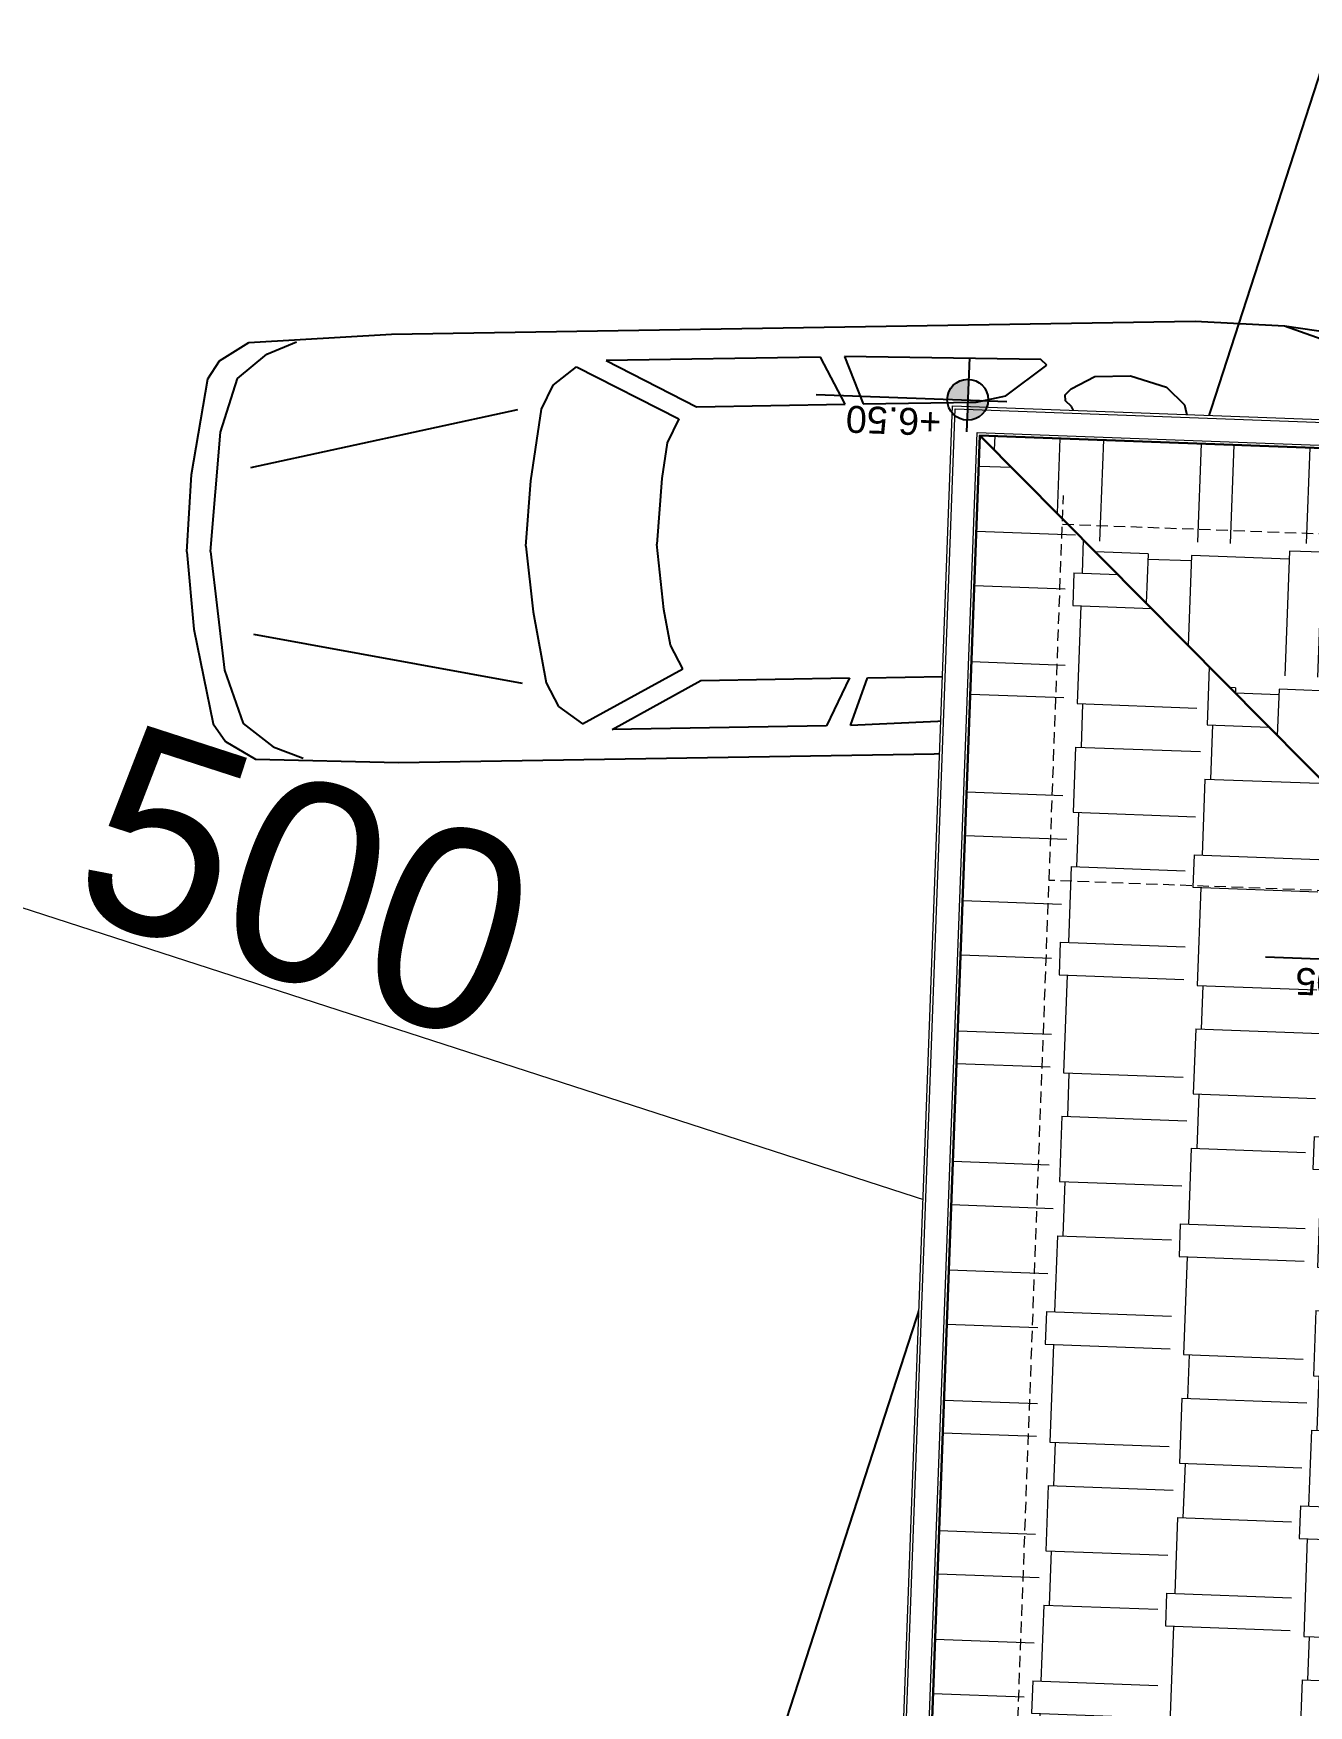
# Model space of a CAD drawing. Header units: centimetres. Extents: x 63871 to 181827, y -95930 to 42199.
# Drawn here: x 170187 to 170634, y 31677 to 32263 of the extents above; entities that cross this region are included whole.
import ezdxf

# ---------------------------------------------------------------- set-up
doc = ezdxf.new("R2010")
doc.units = ezdxf.units.CM
doc.linetypes.add('11-021_500-SatisOfisi_220512$0${ Diamond }', pattern=[12, 4, -2, 2, 2, -2])
for name, color, linetype, lineweight in [('A-GLAZ', 151, 'Continuous', 9), ('A-WALL', 12, 'Continuous', 50), ('ARM_Pen_No__252', 8, 'Continuous', 18), ('İz DÜŞÜMÜ', 7, '11-021_500-SatisOfisi_220512$0${ Diamond }', 18), ('OLUK', 222, 'Continuous', 15), ('tefriş', 21, 'Continuous', 20), ('Çatı', 144, 'Continuous', 30), ('ÇEKME MESAFESİ', 5, 'Continuous', 25)]:
    doc.layers.add(name, color=color, linetype=linetype, lineweight=lineweight)
for name, color, linetype in [('Bitirme - Duvar', 7, 'Continuous'), ('Dıış Ölçü', 140, 'Continuous'), ('furn', 7, 'Continuous'), ('KOT', 171, 'Continuous')]:
    doc.layers.add(name, color=color, linetype=linetype)
doc.styles.add('Arial_1', font='Arial.ttf', dxfattribs={"height": 300})
doc.styles.add('MtXpl_Arial_Narrow_1', font='')
doc.styles.add('OLUŞTURULMUŞ_STİL_1', font='Arial.ttf')
doc.styles.add('RomanS', font='')
doc.styles.get('MtXpl_Arial_Narrow_1').set_extended_font_data('Arial Narrow')
doc.styles.get('RomanS').set_extended_font_data('Stylus BT')
doc.dimstyles.new('BÖYÜK', dxfattribs={"dimtxt": 70, "dimasz": 5, "dimexe": 5, "dimexo": 5, "dimgap": 2, "dimtad": 3, "dimdec": 0, "dimzin": 0, "dimdsep": 46, "dimtxsty": 'RomanS', "dimblk": 'DOT', "dimcen": 5, "dimadec": 0, "dimazin": 0, "dimtfac": 1, "dimtdec": 0, "dimtix": 1, "dimtofl": 0, "dimtmove": 1, "dimatfit": 0, "dimldrblk": 'DOT', "dimfxl": 10, "dimfxlon": 1, "dimtolj": 1, "dimtzin": 0, "dimarcsym": 0})

# ---------------------------------------------------------------- blocks, each defined once
blk = doc.blocks.new('HRD')
at = {"layer": 'ARM_Pen_No__252'}
h = blk.add_hatch(dxfattribs=at)
h.set_pattern_fill('AR-B816', color=256, scale=0.09)
h.set_pattern_definition([(0, (-39959.2, 0), (0, 18.288), []), (90, (-39959.2, 0), (-18.288, 18.288), [18.288, -18.288])])
h.paths.add_polyline_path([(154149.63, 35592.48), (154149.63, 35503.48), (154219.63, 35503.48), (154219.63, 35483.24), (154324.63, 35483.24), (154324.63, 35692.48), (154369.63, 35692.48), (154369.63, 35927.48), (154369.63, 35927.48), (154369.63, 36097.48), (154369.63, 36177.48), (154254.63, 36177.48), (153954.63, 36177.48), (153839.63, 36177.48), (153839.63, 35897.6), (153869.63, 35897.54), (153869.63, 35882.48), (154019.63, 35882.48), (154019.63, 35872.48), (154019.63, 35833.25, -0.444416), (154030.45, 35823.48, -0.444416), (154019.63, 35813.72), (154019.63, 35773.48), (153939.63, 35773.48), (153939.63, 35692.48), (154019.63, 35692.48), (154019.63, 35687.48), (154019.63, 35633.7), (154020.63, 35632.93), (154019.63, 35631.47), (154019.63, 35592.48), (154019.63, 35582.48), (153989.63, 35582.48), (153989.63, 35577.48), (153989.63, 35497.48), (153989.63, 35437.48), (153994.63, 35437.48), (154094.63, 35437.48), (154139.63, 35437.48), (154139.63, 35592.48)])
blk.add_line((154324.63, 35644.48), (154369.63, 35644.48))
at = {"layer": 'A-GLAZ', "ltscale": 3}
for p, q in [((154369.63, 35692.48), (154389.63, 35692.48)), ((154369.63, 35687.48), (154369.63, 35692.48)), ((154369.63, 35692.48), (154369.63, 35542.48)), ((154389.63, 35687.48), (154369.63, 35687.48)), ((154379.63, 35687.48), (154379.63, 35612.48)), ((154384.63, 35612.48), (154384.63, 35687.48)), ((154384.63, 35687.48), (154384.63, 35682.48)), ((154389.63, 35692.48), (154389.63, 35687.48)), ((154389.63, 35692.48), (154389.63, 35542.48)), ((154384.63, 35682.48), (154379.63, 35682.48)), ((154382.13, 35682.48), (154382.13, 35617.48)), ((154379.63, 35622.48), (154374.63, 35622.48)), ((154374.63, 35622.48), (154374.63, 35547.48)), ((154379.63, 35617.48), (154374.63, 35617.48)), ((154377.13, 35617.48), (154377.13, 35552.48)), ((154379.63, 35547.48), (154379.63, 35622.48)), ((154379.63, 35617.48), (154384.63, 35617.48)), ((154379.63, 35612.48), (154384.63, 35612.48)), ((154389.63, 35547.48), (154369.63, 35547.48)), ((154369.63, 35547.48), (154369.63, 35542.48)), ((154379.63, 35552.48), (154374.63, 35552.48)), ((154379.63, 35547.48), (154379.63, 35552.48)), ((154389.63, 35542.48), (154389.63, 35547.48)), ((154369.63, 35542.48), (154389.63, 35542.48))]:
    blk.add_line(p, q, dxfattribs=at)
at = {"layer": 'A-WALL', "lineweight": 53}
for p, q in [((154369.63, 35692.48), (154369.63, 35927.48)), ((154389.63, 35927.48), (154389.63, 35692.48)), ((154369.63, 35692.48), (154389.63, 35692.48)), ((154369.63, 35692.48), (154389.63, 35692.48)), ((154369.63, 35437.48), (154369.63, 35542.48)), ((154369.63, 35542.48), (154389.63, 35542.48)), ((154389.63, 35542.48), (154389.63, 35417.48)), ((154389.63, 35542.48), (154389.63, 35417.48)), ((154149.63, 35437.48), (154369.63, 35437.48)), ((154389.63, 35417.48), (154094.63, 35417.48))]:
    blk.add_line(p, q, dxfattribs=at)
at = {"layer": 'A-WALL', "lineweight": 50}
blk.add_line((154389.63, 35542.48), (154369.63, 35542.48), dxfattribs=at)
at = {"layer": 'Bitirme - Duvar', "color": 161, "linetype": 'Continuous', "lineweight": 25}
blk.add_line((154427.13, 35617.48), (154369.63, 35617.48), dxfattribs=at)
blk.add_circle((154437.36, 35617.48), 10.23, dxfattribs=at)
at = {"layer": 'İz DÜŞÜMÜ'}
blk.add_lwpolyline([(153819.63, 36347.48), (154419.63, 36347.49), (154419.63, 35292.49), (154159.63, 35292.49), (154159.63, 35357.48), (153819.63, 35357.48), (153819.63, 36347.48)], dxfattribs=at)
at = {"layer": 'tefriş'}
for p, q in [((154324.63, 35483.24), (154324.63, 35692.48)), ((154324.63, 35692.48), (154369.63, 35692.48)), ((154324.63, 35644.48), (154324.63, 35540.24)), ((154369.63, 35644.48), (154324.63, 35644.48)), ((154325.53, 35542.04), (154325.53, 35642.68)), ((154326.43, 35643.58), (154367.83, 35643.58)), ((154368.73, 35642.68), (154368.73, 35542.04)), ((154369.63, 35540.24), (154369.63, 35644.48)), ((154330.03, 35639.53), (154330.03, 35623.04)), ((154331.83, 35639.53), (154330.03, 35639.53)), ((154331.83, 35623.04), (154331.83, 35639.53)), ((154333.63, 35639.53), (154333.63, 35623.04)), ((154335.43, 35639.53), (154333.63, 35639.53)), ((154335.43, 35623.04), (154335.43, 35639.53)), ((154337.23, 35639.53), (154337.23, 35623.04)), ((154339.03, 35639.53), (154337.23, 35639.53)), ((154339.03, 35623.04), (154339.03, 35639.53)), ((154340.83, 35639.53), (154340.83, 35623.04)), ((154342.63, 35639.53), (154340.83, 35639.53)), ((154342.63, 35623.04), (154342.63, 35639.53)), ((154344.43, 35639.53), (154344.43, 35623.04)), ((154346.23, 35639.53), (154344.43, 35639.53)), ((154346.23, 35623.04), (154346.23, 35639.53)), ((154348.03, 35639.53), (154348.03, 35623.04)), ((154349.83, 35639.53), (154348.03, 35639.53)), ((154349.83, 35623.04), (154349.83, 35639.53)), ((154351.63, 35639.53), (154351.63, 35623.04)), ((154353.43, 35639.53), (154351.63, 35639.53)), ((154353.43, 35623.04), (154353.43, 35639.53)), ((154355.23, 35639.53), (154355.23, 35623.04)), ((154357.03, 35639.53), (154355.23, 35639.53)), ((154357.03, 35623.04), (154357.03, 35639.53)), ((154358.83, 35639.53), (154358.83, 35623.04)), ((154360.63, 35639.53), (154358.83, 35639.53)), ((154360.63, 35623.04), (154360.63, 35639.53)), ((154362.43, 35639.53), (154362.43, 35623.04)), ((154364.23, 35639.53), (154362.43, 35639.53)), ((154364.23, 35623.04), (154364.23, 35639.53)), ((154330.03, 35623.04), (154331.83, 35623.04)), ((154333.63, 35623.04), (154335.43, 35623.04)), ((154337.23, 35623.04), (154339.03, 35623.04)), ((154340.83, 35623.04), (154342.63, 35623.04)), ((154344.43, 35623.04), (154346.23, 35623.04)), ((154348.03, 35623.04), (154349.83, 35623.04)), ((154351.63, 35623.04), (154353.43, 35623.04)), ((154355.23, 35623.04), (154357.03, 35623.04)), ((154358.83, 35623.04), (154360.63, 35623.04)), ((154362.43, 35623.04), (154364.23, 35623.04)), ((154360.18, 35618.99), (154329.58, 35618.99)), ((154330.03, 35618.09), (154359.73, 35618.09)), ((154326.88, 35616.29), (154326.88, 35584.79)), ((154327.78, 35615.84), (154327.78, 35585.24)), ((154361.98, 35615.84), (154361.98, 35585.24)), ((154362.88, 35616.29), (154362.88, 35584.79)), ((154353.48, 35593.8), (154367.02, 35580.26)), ((154365.81, 35579.05), (154352.27, 35592.59)), ((154364.63, 35585.6), (154364.63, 35591.76)), ((154365.77, 35591.76), (154365.77, 35585.6)), ((154329.58, 35582.09), (154360.18, 35582.09)), ((154359.73, 35582.99), (154330.03, 35582.99)), ((154326.88, 35545.19), (154326.88, 35576.69)), ((154327.78, 35545.64), (154327.78, 35576.24)), ((154329.58, 35579.39), (154360.18, 35579.39)), ((154359.73, 35578.49), (154330.03, 35578.49)), ((154361.98, 35545.64), (154361.98, 35576.24)), ((154362.88, 35545.19), (154362.88, 35576.69)), ((154364.63, 35576.14), (154364.63, 35569.97)), ((154365.77, 35569.97), (154365.77, 35576.14)), ((154367.83, 35541.14), (154326.43, 35541.14)), ((154360.18, 35542.49), (154329.58, 35542.49)), ((154330.03, 35543.39), (154359.73, 35543.39)), ((154324.63, 35540.24), (154369.63, 35540.24))]:
    blk.add_line(p, q, dxfattribs=at)
blk.add_lwpolyline([(154352.81, 35620.62), (154352.81, 35621.46), (154337.06, 35621.46), (154337.06, 35620.62)], close=True, dxfattribs=at)
for centre in [(154347.46, 35600.61), (154347.46, 35560.51)]:
    blk.add_circle(centre, 3.11, dxfattribs=at)
for centre, radius, start, end in [((154326.43, 35642.68), 0.9, 90, 180), ((154367.83, 35642.68), 0.9, 0, 90), ((154329.58, 35616.29), 2.7, 90, 180), ((154330.03, 35615.84), 2.25, 90, 180), ((154359.73, 35615.84), 2.25, 0, 90), ((154360.18, 35616.29), 2.7, 0, 90), ((154352.88, 35593.19), 0.857, 45, 225), ((154353.77, 35592.3), 0.572, 270, 270), ((154365.2, 35586.62), 1.71, 109.47122, 70.52878), ((154365.2, 35591.76), 0.572, 0, 180), ((154329.58, 35584.79), 2.7, 180, 270), ((154330.03, 35585.24), 2.25, 180, 270), ((154359.73, 35585.24), 2.25, 270, 312.8196), ((154360.18, 35584.79), 2.7, 270, 313.18306), ((154360.18, 35584.79), 2.7, 352.10725, 0), ((154365.2, 35585.94), 0.668, 211.22508, 328.77492), ((154365.2, 35580.87), 1.71, 345, 105), ((154329.58, 35576.69), 2.7, 90, 180), ((154330.03, 35576.24), 2.25, 90, 180), ((154359.73, 35576.24), 2.25, 0, 90), ((154360.18, 35576.69), 2.7, 0, 90), ((154365.2, 35580.87), 1.71, 165, 285), ((154365.2, 35575.12), 1.71, 289.47122, 250.52878), ((154365.2, 35575.79), 0.668, 31.22508, 148.77492), ((154366.41, 35579.66), 0.857, 225, 45), ((154365.2, 35569.97), 0.572, 180, 0), ((154326.43, 35542.04), 0.9, 180, 270), ((154329.58, 35545.19), 2.7, 180, 270), ((154330.03, 35545.64), 2.25, 180, 270), ((154359.73, 35545.64), 2.25, 270, 0), ((154360.18, 35545.19), 2.7, 270, 0), ((154367.83, 35542.04), 0.9, 270, 0)]:
    blk.add_arc(centre, radius, start, end, dxfattribs=at)
at = {"style": 'MtXpl_Arial_Narrow_1'}
blk.add_text('I.KAT İZ DÜŞÜMÜ', height=8.316, rotation=359.95698, dxfattribs=at).set_placement((154335.01, 35297.43))
at = {"layer": 'Bitirme - Duvar', "linetype": 'Continuous', "char_height": 10, "attachment_point": 7, "style": 'OLUŞTURULMUŞ_STİL_1'}
for s, insert, rotation in [('\\A1;150', (154394.56, 35623.32), 0), ('\\A1;P', (154443.49, 35615.16), 90)]:
    blk.add_mtext(s, dxfattribs=dict(at, insert=insert, rotation=rotation))
at = {"layer": 'Bitirme - Duvar', "linetype": 'Continuous', "insert": (154394.56, 35603.32), "char_height": 10, "width": 22.2306, "attachment_point": 7, "rotation": 0, "style": 'OLUŞTURULMUŞ_STİL_1'}
blk.add_mtext('\\A1;120', dxfattribs=at)
blk = doc.blocks.new('02PCAR03')
at = {"color": 0, "linetype": 'ByBlock'}
for p, q in [((-185, 35), (-197, 33)), ((-185, 35), (-193, 32)), ((-170, 36), (-185, 35)), ((-35, 36), (-170, 36)), ((-11, 35), (-35, 36)), ((-14, 33), (-19, 35)), ((-6, 32), (-11, 35)), ((-197, 33), (-201, 30)), ((-193, 32), (-196, 30)), ((-144, 30), (-111, 31)), ((-111, 31), (-114, 23)), ((-111, 23), (-107, 31)), ((-107, 31), (-71, 31)), ((-71, 31), (-86, 23)), ((-9, 29), (-14, 33)), ((-4, 29), (-6, 32)), ((-201, 30), (-203, 27)), ((-196, 30), (-198, 27)), ((-145, 29), (-144, 30)), ((-138, 24), (-145, 29)), ((-66, 30), (-83, 21)), ((-62, 27), (-66, 30)), ((-6, 20), (-9, 29)), ((-1, 13), (-4, 29)), ((-203, 27), (-204, 0)), ((-198, 27), (-199, 0)), ((-159, 27), (-165, 25)), ((-153, 27), (-159, 27)), ((-149, 25), (-153, 27)), ((-60, 23), (-62, 27)), ((-165, 25), (-168, 22)), ((-148, 24), (-149, 25)), ((-149, 22), (-148, 23)), ((-148, 23), (-148, 24)), ((-133, 23), (-138, 24)), ((-114, 23), (-133, 23)), ((-86, 23), (-111, 23)), ((-58, 11), (-60, 23)), ((-11, 14), (-56, 23)), ((-168, 22), (-171, 8)), ((-151, 11), (-150, 20)), ((-150, 20), (-149, 22)), ((-83, 21), (-81, 17)), ((-4, 0), (-6, 20)), ((-81, 17), (-80, 11)), ((0, 0), (-1, 13)), ((-151, 0), (-151, 11)), ((-80, 11), (-79, 0)), ((-57, 0), (-58, 11)), ((-171, 8), (-171, 0)), ((-203, -27), (-204, 0)), ((-198, -27), (-199, 0)), ((-171, -8), (-171, 0)), ((-151, 0), (-151, -11)), ((-80, -11), (-79, 0)), ((-57, 0), (-58, -11)), ((-4, 0), (-6, -20)), ((0, 0), (-1, -13)), ((-168, -22), (-171, -8)), ((-151, -11), (-150, -20)), ((-81, -17), (-80, -11)), ((-58, -11), (-60, -23)), ((-11, -14), (-56, -23)), ((-1, -13), (-4, -29)), ((-83, -21), (-81, -17)), ((-165, -25), (-168, -22)), ((-150, -20), (-149, -22)), ((-149, -22), (-148, -23)), ((-66, -30), (-83, -21)), ((-6, -20), (-9, -29)), ((-159, -27), (-165, -25)), ((-149, -25), (-153, -27)), ((-148, -24), (-149, -25)), ((-148, -23), (-148, -24)), ((-138, -24), (-145, -29)), ((-133, -23), (-138, -24)), ((-114, -23), (-133, -23)), ((-111, -31), (-114, -23)), ((-86, -23), (-111, -23)), ((-111, -23), (-107, -31)), ((-71, -31), (-86, -23)), ((-60, -23), (-62, -27)), ((-201, -30), (-203, -27)), ((-196, -30), (-198, -27)), ((-153, -27), (-159, -27)), ((-62, -27), (-66, -30)), ((-197, -33), (-201, -30)), ((-193, -32), (-196, -30)), ((-145, -29), (-144, -30)), ((-144, -30), (-111, -31)), ((-9, -29), (-14, -33)), ((-4, -29), (-6, -32)), ((-185, -35), (-197, -33)), ((-185, -35), (-193, -32)), ((-107, -31), (-71, -31)), ((-14, -33), (-19, -35)), ((-6, -32), (-11, -35)), ((-170, -36), (-185, -35)), ((-35, -36), (-170, -36)), ((-11, -35), (-35, -36))]:
    blk.add_line(p, q, dxfattribs=at)
blk = doc.blocks.new('_Dot')
at = {"color": 0, "linetype": 'ByBlock', "lineweight": -2}
blk.add_line((-0.5, 0), (-1, 0), dxfattribs=at)
at = {"color": 0, "linetype": 'ByBlock', "const_width": 0.5}
blk.add_lwpolyline([(-0.25, 0, 1), (0.25, 0, 1)], format="xyb", close=True, dxfattribs=at)
blk = doc.blocks.new('*D401')
at = {"layer": 'Defpoints', "color": 0, "transparency": 16777216}
for p in [(-7918.6, 17075.36), (-7918.6, 17075.36), (-7442.94, 16921.27)]:
    blk.add_point(p, dxfattribs=at)
at = {"layer": 'Dıış Ölçü', "color": 0, "lineweight": -2, "transparency": 16777216}
for p, q in [((-7918.6, 17075.36), (-7920.14, 17070.6)), ((-7447.69, 16922.81), (-7913.84, 17073.82)), ((-7442.94, 16921.27), (-7444.48, 16916.51))]:
    blk.add_line(p, q, dxfattribs=at)
at = {"layer": 'Dıış Ölçü', "color": 0, "lineweight": -2, "transparency": 16777216, "xscale": 5, "yscale": 5, "zscale": 5}
for p, rotation in [((-7918.6, 17075.36), 162.0499403171176), ((-7442.94, 16921.27), 342.0499403171177)]:
    blk.add_blockref('_Dot', p, dxfattribs=dict(at, rotation=rotation))
at = {"layer": 'Dıış Ölçü', "color": 0, "transparency": 16777216, "insert": (-7668.82, 17035.2), "char_height": 70, "attachment_point": 5, "rotation": 342.04994, "style": 'RomanS'}
blk.add_mtext('\\A1;500', dxfattribs=at)
blk = doc.blocks.new('çatı planı')
at = {"layer": 'KOT', "insert": (20.46, -1114.27), "char_height": 9.45, "width": 57.6964, "attachment_point": 2, "line_spacing_factor": 0.941778, "style": 'Arial_1'}
blk.add_mtext('+6.50', dxfattribs=at)
blk.add_wipeout([(-680, -1060), (-680, 0), (0, 0), (0, -1125), (-340, -1125), (-340, -1060)]).dxf.layer = 'OLUK'
at = {"layer": 'KOT'}
h = blk.add_hatch(color=256, dxfattribs=at)
h.dxf.hatch_style = 1
h.paths.add_polyline_path([(-5.27, -1120.61, 0.402561), (-12.43, -1127.49), (-5.27, -1127.49)])
h = blk.add_hatch(color=256, dxfattribs=at)
h.dxf.hatch_style = 1
h.paths.add_polyline_path([(1.9, -1127.35, 0.009987), (1.89, -1127.07), (-5.27, -1127.07), (-5.27, -1134.52, 0.414214)])
at = {"layer": 'Çatı', "lineweight": 15}
h = blk.add_hatch(dxfattribs=at)
h.set_pattern_fill('AR-RSHKE', color=251, scale=0.15, angle=90)
h.set_pattern_definition([(90, (-196861.627, -36377.483), (-45.72, 97.155), [22.86, -19.05, 26.67, -11.43, 34.29, -15.24]), (90, (-196863.53, -36354.623), (-45.72, 97.155), [19.05, -72.39, 15.24, -22.86]), (90, (-196858.77, -36308.903), (-45.72, 97.155), [11.43, -118.11]), (180, (-196861.627, -36377.483), (-45.72, -32.385), [43.815, -139.065]), (180, (-196861.627, -36354.623), (-45.72, -32.385), [42.8625, -140.0175]), (180, (-196861.627, -36335.573), (-45.72, -32.385), [40.005, -142.875]), (180, (-196858.77, -36308.903), (-45.72, -32.385), [43.815, -139.065]), (180, (-196858.77, -36297.473), (-45.72, -32.385), [43.815, -139.065]), (180, (-196861.627, -36263.183), (-45.72, -32.385), [41.91, -140.97])])
h.paths.add_polyline_path([(-340, -720), (-170, -890), (-170, -890), (-170, -965), (-10, -1115), (-10, -10), (-340, -340)])
h = blk.add_hatch(dxfattribs=at)
h.set_pattern_fill('AR-RSHKE', color=251, scale=0.15)
h.set_pattern_definition([(0, (-196861.627, -36377.483), (97.155, 45.72), [22.86, -19.05, 26.67, -11.43, 34.29, -15.24]), (0, (-196838.767, -36375.58), (97.155, 45.72), [19.05, -72.39, 15.24, -22.86]), (0, (-196793.047, -36380.34), (97.155, 45.72), [11.43, -118.11]), (90, (-196861.627, -36377.483), (-32.385, 45.72), [43.815, -139.065]), (90, (-196838.767, -36377.483), (-32.385, 45.72), [42.8625, -140.0175]), (90, (-196819.717, -36377.483), (-32.385, 45.72), [40.005, -142.875]), (90, (-196793.047, -36380.34), (-32.385, 45.72), [43.815, -139.065]), (90, (-196781.617, -36380.34), (-32.385, 45.72), [43.815, -139.065]), (90, (-196747.327, -36377.483), (-32.385, 45.72), [41.91, -140.97])])
h.paths.add_polyline_path([(-330, -1115), (-10, -1115), (-170, -965)])
h.paths.add_polyline_path([(-282.78, -1087.79), (-282.75, -1046.71), (-297.98, -1046.7), (-298.02, -1087.78)], flags=24)
at = {"layer": 'İz DÜŞÜMÜ'}
blk.add_lwpolyline([(-300, -1020), (-300, -960), (-40, -960), (-40, -1085), (-300, -1085), (-300, -1020), (-640, -1020), (-640, -30), (-300, -30), (-300, -180), (-40, -180), (-40, -1095)], dxfattribs=at)
at = {"layer": 'KOT'}
for p, q in [((-183.65, -935.98), (-116.83, -935.98)), ((-5.27, -1142.16), (-5.27, -1116.09)), ((-18.92, -1127.07), (47.91, -1127.07))]:
    blk.add_line(p, q, dxfattribs=at)
blk.add_circle((-5.27, -1127.35), 7.17, dxfattribs=at)
at = {"layer": 'OLUK'}
for points in [[(-340, -1125), (-340, -1060), (-680, -1060), (-680, 0), (0, 0), (0, -1125)], [(-339, -1124), (-339, -1059), (-679, -1059), (-679, -1), (-1, -1), (-1, -1124)], [(-331, -1116), (-331, -1051), (-671, -1051), (-671, -9), (-9, -9), (-9, -1116)]]:
    blk.add_lwpolyline(points, close=True, dxfattribs=at)
at = {"layer": 'Çatı'}
blk.add_line((-170, -965), (-10, -1115), dxfattribs=at)
blk.add_lwpolyline([(-330, -1115), (-330, -1050), (-670, -1050), (-670, -10), (-10, -10), (-10, -1115)], close=True, dxfattribs=at)
at = {"layer": 'KOT', "insert": (-144.27, -923.18), "char_height": 9.45, "width": 57.6964, "attachment_point": 2, "line_spacing_factor": 0.941778, "style": 'Arial_1'}
blk.add_mtext('+7.05', dxfattribs=at)
blk = doc.blocks.new('VAZİYET PLANI')
at = {"layer": 'ÇEKME MESAFESİ'}
blk.add_lwpolyline([(-5.55, 5331.81), (308.62, 12485.41), (476.4, 16330.34), (575.85, 18602.22), (644.32, 20161.76), (725.52, 22011.24), (669.52, 22083.65), (-509.42, 22336.02), (-584.87, 22369.18), (-3315.89, 23569.53), (-5395.75, 23242.07), (-6367.13, 20242.3), (-7120.62, 17916.21), (-7587.36, 16475.45), (-8433.96, 13860.95), (-9144.43, 11733.77), (-10236.03, 8787.8)], dxfattribs=at)
at = {"rotation": 177.873189238168}
blk.add_blockref('HRD', (148218.83, 46698.76), dxfattribs=at)
at = {"layer": 'furn', "linetype": 'Continuous', "xscale": 2.086125961570064, "yscale": 2.086125961570064, "zscale": 2.086125961570064, "rotation": 180.9296038315417}
blk.add_blockref('02PCAR03', (-7711.03, 17151.58), dxfattribs=at)
at = {"layer": 'Dıış Ölçü'}
dim = blk.add_aligned_dim(p1=(-7442.94, 16921.27), p2=(-7918.6, 17075.36), distance=0, dimstyle='BÖYÜK', dxfattribs=at)
dim.commit()
dim.dimension.update_dxf_attribs({"geometry": '*D401', "text_midpoint": (-7668.82, 17035.2)})
at = {"layer": 'OLUK', "rotation": 177.8731895439683}
blk.add_blockref('çatı planı', (-7484.42, 16078.53), dxfattribs=at)

msp = doc.modelspace()

# ---------------------------------------------------------------- block references
at = {"layer": 'OLUK'}
msp.add_blockref('VAZİYET PLANI', (177951.86, 14930.11), dxfattribs=at)

doc.saveas('drawing.dxf')
